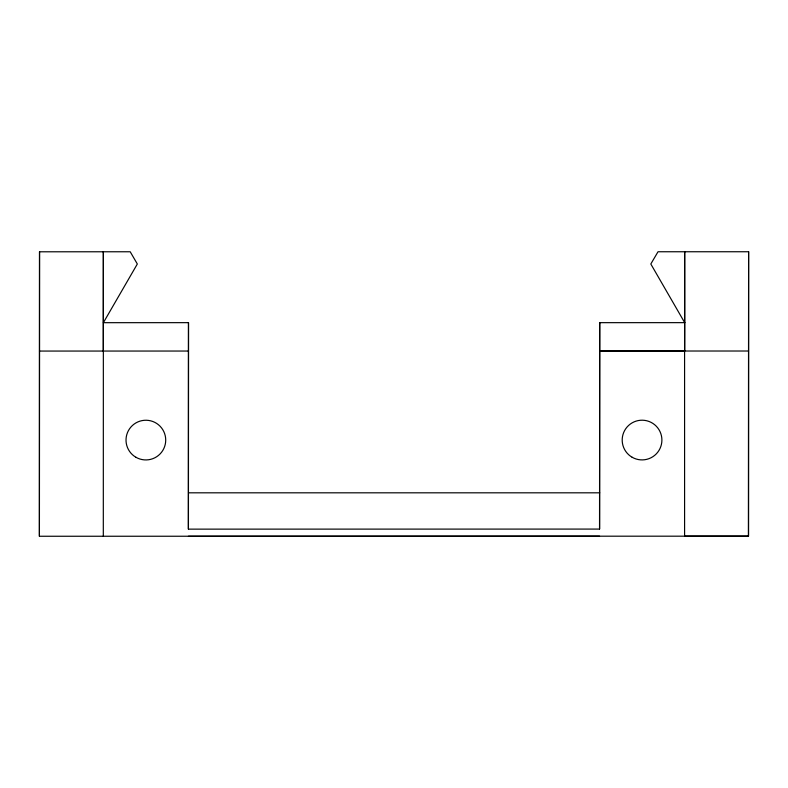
<?xml version="1.0" encoding="UTF-8"?>
<svg xmlns="http://www.w3.org/2000/svg" width="788" height="788" viewBox="0 0 788 788"><rect width="100%" height="100%" fill="white"/><g stroke="black" fill="none" stroke-linecap="round" stroke-linejoin="round"><path stroke-width="1.18" d="M103.307 536.234L103.366 251.786M103.297 351.054L103.346 251.796M748.492 536.175L748.6 251.746L748.492 536.175L39.41 536.254L39.479 251.796L130.207 251.766L137.329 264L103.376 322.686L188.539 322.656L188.421 529.024M599.599 528.975L599.707 322.656L599.54 529.083L188.381 529.142L188.45 322.666M684.693 322.656L684.644 351.015L684.673 251.766L684.693 322.656L650.819 264L658.019 251.756L748.6 251.746M188.549 492.815L599.717 492.815M39.479 351.064L188.391 351.044M39.41 536.254L39.577 251.786M599.619 322.666L684.782 322.647M748.511 351.015L599.55 351.024L684.585 351.015L684.595 536.135L748.403 536.165M188.421 536.254L599.56 536.175M632.124 457.247A19.848 19.848 0 0 0 661.9 440.059A19.848 19.848 0 0 0 632.124 422.861A19.848 19.848 0 0 0 632.124 457.247M135.94 457.276A19.848 19.848 0 0 0 165.716 440.088A19.848 19.848 0 0 0 135.94 422.9A19.848 19.848 0 0 0 135.94 457.276"/></g></svg>
